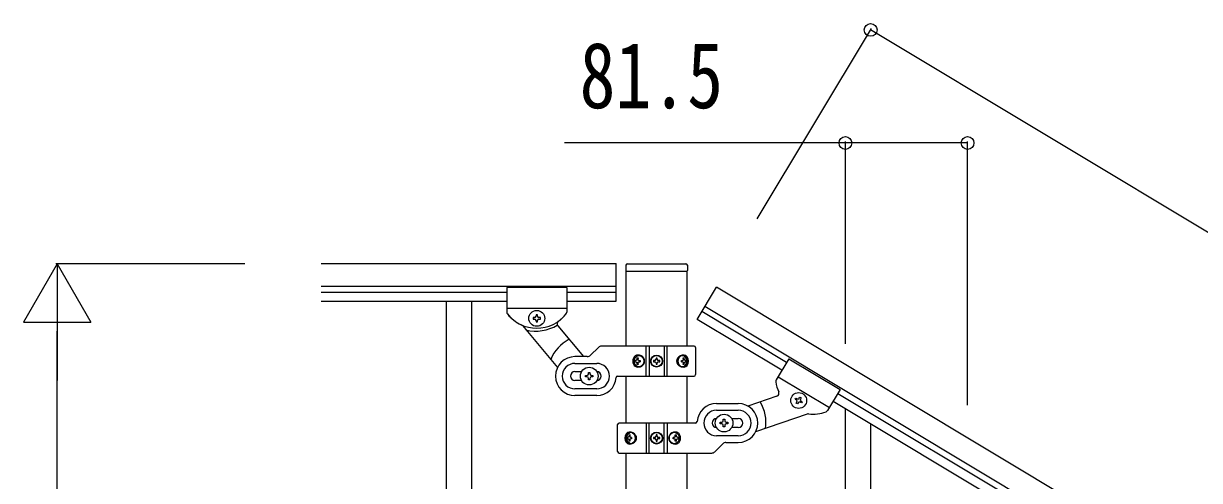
# Model space of a CAD drawing. Units: millimetres, scale not verified. Extents: x -4015 to 4015, y -2862 to 2860.
# Drawn here: x -1942 to -1157, y -594 to -290 of the extents above; entities that cross this region are included whole.
import ezdxf
from ezdxf.enums import TextEntityAlignment as Align

# ---------------------------------------------------------------- set-up
doc = ezdxf.new("R2010")
doc.units = ezdxf.units.MM
doc.header["$LTSCALE"] = 10
doc.layers.add('0-3_YKK_A1', color=4, linetype='Continuous')
doc.layers.add('0-4_YKK_D', color=6, linetype='Continuous')
doc.styles.add('ＭＳ ゴシック', font='')
doc.styles.get('ＭＳ ゴシック').set_extended_font_data('MS Gothic')

msp = doc.modelspace()

# ---------------------------------------------------------------- linework, layer by layer
at = {"layer": '0-3_YKK_A1'}
for p, q in [((-1743.03, -449.86), (-1546.17, -449.86)), ((-1546.17, -474.86), (-1546.17, -449.86)), ((-1539.67, -450.9), (-1539.67, -454.4)), ((-1539.42, -505.1), (-1539.42, -454.9)), ((-1539.17, -454.9), (-1499.17, -454.9)), ((-1538.67, -449.9), (-1499.67, -449.9)), ((-1498.92, -454.9), (-1498.92, -505.1)), ((-1498.67, -450.9), (-1498.67, -454.4)), ((-1743.03, -464.86), (-1546.17, -464.86)), ((-1743.03, -468.86), (-1619.17, -468.86)), ((-1619.17, -465.86), (-1619.17, -482.18)), ((-1579.17, -465.86), (-1619.17, -465.86)), ((-1619.17, -465.86), (-1619.17, -482.18)), ((-1579.17, -465.86), (-1619.17, -465.86)), ((-1579.17, -465.86), (-1579.17, -482.18)), ((-1579.17, -465.86), (-1579.17, -482.2)), ((-1579.17, -468.86), (-1546.17, -468.86)), ((-1492.13, -487.03), (-1479.24, -465.55)), ((-594.27, -996.45), (-1479.24, -465.55)), ((-1743.03, -474.86), (-1619.17, -474.86)), ((-1659.67, -474.86), (-1659.67, -1334.86)), ((-1642.67, -474.86), (-1642.67, -1334.86)), ((-1579.17, -474.86), (-1546.17, -474.86)), ((-601.99, -1009.31), (-1486.96, -478.41)), ((-1579.17, -479.86), (-1619.17, -479.86)), ((-1579.17, -479.86), (-1619.17, -479.86)), ((-1600.61, -485.88), (-1601.57, -485.88)), ((-1432.49, -515.81), (-1489.04, -481.88)), ((-1608.75, -491.18), (-1585.33, -519.1)), ((-1597.73, -486.84), (-1596.77, -486.84)), ((-1585.2, -491.25), (-1567.94, -511.82)), ((-1435.58, -520.95), (-1492.13, -487.03)), ((-1563.3, -510.98), (-1558.05, -505.74)), ((-1494.17, -504.86), (-1555.93, -504.86)), ((-1526.12, -524.86), (-1526.12, -504.86)), ((-1524.17, -504.86), (-1524.17, -524.86)), ((-1514.17, -504.86), (-1514.17, -524.86)), ((-1512.23, -524.86), (-1512.23, -504.86)), ((-1493.17, -505.86), (-1493.17, -523.86)), ((-1565.42, -511.86), (-1573.67, -511.86)), ((-1573.67, -516.36), (-1559.17, -516.36)), ((-1533.23, -514.42), (-1533.69, -514.42)), ((-1533.23, -515.3), (-1533.69, -515.3)), ((-1532.3, -512.65), (-1531.53, -512.65)), ((-1531.53, -517.06), (-1532.3, -517.06)), ((-1530.94, -514.42), (-1530.17, -514.42)), ((-1530.94, -515.3), (-1530.17, -515.3)), ((-1520.4, -514.45), (-1521.22, -514.45)), ((-1517.94, -515.27), (-1517.12, -515.27)), ((-1502.48, -514.42), (-1501.85, -514.42)), ((-1502.48, -515.3), (-1501.85, -515.3)), ((-1501.47, -512.65), (-1500.84, -512.65)), ((-1500.84, -517.06), (-1501.47, -517.06)), ((-1499.66, -514.42), (-1499.98, -514.42)), ((-1499.66, -515.3), (-1499.98, -515.3)), ((-1430.96, -513.25), (-1439.36, -527.26)), ((-1430.96, -513.25), (-1396.66, -533.83)), ((-1573.67, -521.86), (-1569.25, -521.86)), ((-1565.67, -525.36), (-1566.67, -525.36)), ((-1562.67, -524.36), (-1561.67, -524.36)), ((-1545.21, -524.86), (-1494.17, -524.86)), ((-1539.42, -556.13), (-1539.42, -524.86)), ((-1498.92, -524.86), (-1498.92, -556.13)), ((-1438.16, -525.26), (-1403.86, -545.84)), ((-1569.25, -527.86), (-1573.67, -527.86)), ((-1559.17, -533.36), (-1573.67, -533.36)), ((-1559.17, -537.86), (-1573.67, -537.86)), ((-1438.85, -538.12), (-1458.26, -544.82)), ((-1425.84, -540.79), (-1426.66, -540.3)), ((-1422.87, -541.45), (-1422.05, -541.94)), ((-1396.66, -533.83), (-1405.05, -547.82)), ((-1401.25, -541.49), (-649.15, -992.68)), ((-1398.17, -536.34), (-646.07, -987.54)), ((-1479.17, -543.13), (-1464.67, -543.13)), ((-1479.17, -547.63), (-1464.67, -547.63)), ((-1393.17, -771.41), (-1393.17, -546.34)), ((-1545.17, -575.13), (-1545.17, -557.13)), ((-1493.14, -556.13), (-1544.17, -556.13)), ((-1526.12, -556.13), (-1526.12, -576.13)), ((-1524.17, -576.13), (-1524.17, -556.13)), ((-1514.17, -576.13), (-1514.17, -556.13)), ((-1512.23, -556.13), (-1512.23, -576.13)), ((-1475.67, -556.63), (-1476.67, -556.63)), ((-1472.67, -555.63), (-1471.67, -555.63)), ((-1469.09, -553.13), (-1464.67, -553.13)), ((-1418.63, -550.18), (-1453.12, -562.09)), ((-1376.17, -738.5), (-1376.17, -556.53)), ((-1537.51, -563.92), (-1536.88, -563.92)), ((-1506.81, -563.92), (-1506.05, -563.92)), ((-1464.67, -564.63), (-1479.17, -564.63)), ((-1464.67, -559.13), (-1469.09, -559.13)), ((-1538.69, -565.69), (-1538.36, -565.69)), ((-1538.69, -566.57), (-1538.36, -566.57)), ((-1536.88, -568.33), (-1537.51, -568.33)), ((-1535.87, -565.69), (-1536.49, -565.69)), ((-1535.87, -566.57), (-1536.49, -566.57)), ((-1520.4, -565.72), (-1521.22, -565.72)), ((-1517.94, -566.54), (-1517.12, -566.54)), ((-1507.41, -565.69), (-1508.18, -565.69)), ((-1507.41, -566.57), (-1508.18, -566.57)), ((-1506.05, -568.33), (-1506.81, -568.33)), ((-1505.12, -565.69), (-1504.66, -565.69)), ((-1505.12, -566.57), (-1504.66, -566.57)), ((-1475.05, -570.01), (-1480.3, -575.25)), ((-1472.93, -569.13), (-1464.67, -569.13)), ((-1544.17, -576.13), (-1482.42, -576.13)), ((-1539.42, -1327.16), (-1539.42, -576.13)), ((-1498.92, -576.13), (-1498.92, -1326.36))]:
    msp.add_line(p, q, dxfattribs=at)
for points in [[(-1601.57, -485.88), (-1601.57, -486.84), (-1600.61, -486.84)], [(-1598.69, -484.92), (-1598.69, -483.96), (-1599.65, -483.96), (-1599.65, -484.92)], [(-1596.77, -486.84), (-1596.77, -485.88), (-1597.73, -485.88)], [(-1599.65, -487.8), (-1599.65, -488.76), (-1598.69, -488.76), (-1598.69, -487.8)], [(-1532.41, -513.54), (-1532.44, -513.71), (-1532.49, -513.87), (-1532.58, -514.03), (-1532.68, -514.16), (-1532.8, -514.27), (-1532.93, -514.35), (-1533.08, -514.4), (-1533.23, -514.42)], [(-1533.23, -515.3), (-1533.08, -515.32), (-1532.93, -515.37), (-1532.8, -515.45), (-1532.68, -515.56), (-1532.58, -515.69), (-1532.49, -515.85), (-1532.44, -516.01), (-1532.41, -516.18)], [(-1530.94, -514.42), (-1531.08, -514.4), (-1531.23, -514.35), (-1531.35, -514.27), (-1531.47, -514.16), (-1531.55, -514.03), (-1531.61, -513.87), (-1531.65, -513.71), (-1531.65, -513.54)], [(-1531.65, -516.18), (-1531.65, -516.01), (-1531.61, -515.85), (-1531.55, -515.69), (-1531.47, -515.56), (-1531.35, -515.45), (-1531.23, -515.37), (-1531.08, -515.32), (-1530.94, -515.3)], [(-1521.22, -514.45), (-1521.22, -515.27), (-1520.4, -515.27)], [(-1518.76, -513.63), (-1518.76, -512.81), (-1519.58, -512.81), (-1519.58, -513.63)], [(-1519.58, -516.09), (-1519.58, -516.91), (-1518.76, -516.91), (-1518.76, -516.09)], [(-1517.12, -515.27), (-1517.12, -514.45), (-1517.94, -514.45)], [(-1501.31, -513.54), (-1501.3, -513.71), (-1501.32, -513.87), (-1501.36, -514.03), (-1501.43, -514.16), (-1501.52, -514.27), (-1501.62, -514.35), (-1501.73, -514.4), (-1501.85, -514.42)], [(-1501.85, -515.3), (-1501.73, -515.32), (-1501.62, -515.37), (-1501.52, -515.45), (-1501.43, -515.56), (-1501.36, -515.69), (-1501.32, -515.85), (-1501.3, -516.01), (-1501.31, -516.18)], [(-1499.98, -514.42), (-1500.11, -514.4), (-1500.23, -514.35), (-1500.34, -514.27), (-1500.44, -514.16), (-1500.53, -514.03), (-1500.6, -513.87), (-1500.65, -513.71), (-1500.68, -513.54)], [(-1500.68, -516.18), (-1500.65, -516.01), (-1500.6, -515.85), (-1500.53, -515.69), (-1500.44, -515.56), (-1500.34, -515.45), (-1500.23, -515.37), (-1500.11, -515.32), (-1499.98, -515.3)], [(-1566.67, -525.36), (-1566.67, -524.36), (-1565.67, -524.36)], [(-1564.67, -523.36), (-1564.67, -522.36), (-1563.67, -522.36), (-1563.67, -523.36)], [(-1561.67, -524.36), (-1561.67, -525.36), (-1562.67, -525.36)], [(-1563.67, -526.36), (-1563.67, -527.36), (-1564.67, -527.36), (-1564.67, -526.36)], [(-1426.66, -540.3), (-1426.17, -539.47), (-1425.34, -539.97)], [(-1424.03, -539.64), (-1423.53, -538.82), (-1422.71, -539.31), (-1423.2, -540.13)], [(-1424.68, -542.6), (-1425.18, -543.43), (-1426, -542.93), (-1425.51, -542.11)], [(-1422.05, -541.94), (-1422.54, -542.77), (-1423.37, -542.27)], [(-1476.67, -556.63), (-1476.67, -555.63), (-1475.67, -555.63)], [(-1474.67, -554.63), (-1474.67, -553.63), (-1473.67, -553.63), (-1473.67, -554.63)], [(-1471.67, -555.63), (-1471.67, -556.63), (-1472.67, -556.63)], [(-1537.66, -564.81), (-1537.7, -564.98), (-1537.75, -565.14), (-1537.82, -565.3), (-1537.91, -565.43), (-1538.01, -565.54), (-1538.12, -565.62), (-1538.24, -565.67), (-1538.36, -565.69)], [(-1536.49, -565.69), (-1536.61, -565.67), (-1536.73, -565.62), (-1536.83, -565.54), (-1536.92, -565.43), (-1536.99, -565.3), (-1537.03, -565.14), (-1537.05, -564.98), (-1537.04, -564.81)], [(-1518.76, -564.9), (-1518.76, -564.08), (-1519.58, -564.08), (-1519.58, -564.9)], [(-1506.7, -564.81), (-1506.7, -564.98), (-1506.73, -565.14), (-1506.79, -565.3), (-1506.88, -565.43), (-1506.99, -565.54), (-1507.12, -565.62), (-1507.26, -565.67), (-1507.41, -565.69)], [(-1505.12, -565.69), (-1505.27, -565.67), (-1505.41, -565.62), (-1505.55, -565.54), (-1505.67, -565.43), (-1505.77, -565.3), (-1505.85, -565.14), (-1505.91, -564.98), (-1505.94, -564.81)], [(-1473.67, -557.63), (-1473.67, -558.63), (-1474.67, -558.63), (-1474.67, -557.63)], [(-1538.36, -566.57), (-1538.24, -566.59), (-1538.12, -566.64), (-1538.01, -566.72), (-1537.91, -566.83), (-1537.82, -566.96), (-1537.75, -567.12), (-1537.7, -567.28), (-1537.66, -567.45)], [(-1537.04, -567.45), (-1537.05, -567.28), (-1537.03, -567.12), (-1536.99, -566.96), (-1536.92, -566.83), (-1536.83, -566.72), (-1536.73, -566.64), (-1536.61, -566.59), (-1536.49, -566.57)], [(-1521.22, -565.72), (-1521.22, -566.54), (-1520.4, -566.54)], [(-1519.58, -567.36), (-1519.58, -568.18), (-1518.76, -568.18), (-1518.76, -567.36)], [(-1517.12, -566.54), (-1517.12, -565.72), (-1517.94, -565.72)], [(-1507.41, -566.57), (-1507.26, -566.59), (-1507.12, -566.64), (-1506.99, -566.72), (-1506.88, -566.83), (-1506.79, -566.96), (-1506.73, -567.12), (-1506.7, -567.28), (-1506.7, -567.45)], [(-1505.94, -567.45), (-1505.91, -567.28), (-1505.85, -567.12), (-1505.77, -566.96), (-1505.67, -566.83), (-1505.55, -566.72), (-1505.41, -566.64), (-1505.27, -566.59), (-1505.12, -566.57)]]:
    msp.add_lwpolyline(points, dxfattribs=at)
for centre, radius in [((-1599.17, -486.36), 5.3), ((-1519.17, -514.86), 4), ((-1519.17, -514.86), 3.75), ((-1564.17, -524.86), 5.9), ((-1424.35, -541.12), 5.3), ((-1474.17, -556.13), 5.9), ((-1519.17, -566.13), 4), ((-1519.17, -566.13), 3.75)]:
    msp.add_circle(centre, radius, dxfattribs=at)
for centre, radius, start, end in [((-1538.67, -450.9), 1, 90, 180), ((-1539.17, -454.4), 0.5, 180, 270), ((-1499.67, -450.9), 1, 0, 90), ((-1499.17, -454.4), 0.5, 270, 0), ((-1617.17, -482.18), 2, 180, 218.49995), ((-1617.17, -482.18), 2, 180, 218.49996), ((-1599.17, -467.86), 25, 218.49995, 321.50005), ((-1599.17, -467.86), 25, 218.49996, 245.70849), ((-1600.61, -484.92), 0.96, 270, 0), ((-1597.73, -484.92), 0.96, 180, 270), ((-1599.17, -467.86), 25, 305.05508, 320.95374), ((-1581.17, -482.2), 2, 315.06998, 0), ((-1581.17, -482.18), 2, 321.50005, 0), ((-1610.28, -492.47), 2, 40, 65.70849), ((-1599.67, -467.86), 27, 255.63423, 301.73669), ((-1600.61, -487.8), 0.96, 0, 90), ((-1597.73, -487.8), 0.96, 90, 180), ((-1583.67, -489.96), 2, 125.05508, 220), ((-1564.17, -524.86), 28, 118.67181, 156.51477), ((-1555.93, -507.86), 3, 90, 135), ((-1494.17, -505.86), 1, 0, 90), ((-1573.67, -524.86), 13, 90, 270), ((-1573.67, -524.86), 8.5, 90, 270), ((-1565.42, -508.86), 3, 270, 315), ((-1559.17, -524.86), 8.5, 270, 90), ((-1520.4, -513.63), 0.82, 270, 0), ((-1520.4, -516.09), 0.82, 0, 90), ((-1517.94, -513.63), 0.82, 180, 270), ((-1517.94, -516.09), 0.82, 90, 180), ((-1573.67, -524.86), 3, 90, 270), ((-1565.67, -523.36), 1, 270, 0), ((-1565.67, -526.36), 1, 0, 90), ((-1562.67, -523.36), 1, 180, 270), ((-1562.67, -526.36), 1, 90, 180), ((-1559.17, -524.86), 3, 270, 90), ((-1559.17, -524.86), 13, 270, 355.90396), ((-1545.21, -525.86), 1, 90, 175.90396), ((-1494.17, -523.86), 1, 270, 0), ((-1437.65, -528.29), 2, 149.04, 193.97002), ((-1414.84, -525.26), 25, 188.08626, 203.98492), ((-1439.51, -536.23), 2, 289.04, 23.98492), ((-1426.33, -541.61), 0.96, 329.04, 59.04), ((-1424.85, -539.14), 0.96, 239.04, 329.04), ((-1422.38, -540.63), 0.96, 149.04, 239.04), ((-1479.17, -556.13), 13, 90, 175.90396), ((-1479.17, -556.13), 8.5, 90, 270), ((-1464.67, -556.13), 13, 270, 90), ((-1464.67, -556.13), 8.5, 270, 90), ((-1474.17, -556.13), 28, 352.52523, 30.36819), ((-1423.86, -543.1), 0.96, 59.04, 149.04), ((-1414.84, -525.26), 25, 263.33151, 290.54004), ((-1406.77, -546.79), 2, 290.54004, 329.04), ((-1544.17, -557.13), 1, 90, 180), ((-1493.14, -555.13), 1, 270, 355.90396), ((-1479.17, -556.13), 3, 90, 270), ((-1475.67, -554.63), 1, 270, 0), ((-1475.67, -557.63), 1, 0, 90), ((-1472.67, -554.63), 1, 180, 270), ((-1472.67, -557.63), 1, 90, 180), ((-1464.67, -556.13), 3, 270, 90), ((-1417.97, -552.07), 2, 83.33151, 109.04), ((-1520.4, -564.9), 0.82, 270, 0), ((-1517.94, -564.9), 0.82, 180, 270), ((-1520.4, -567.36), 0.82, 0, 90), ((-1517.94, -567.36), 0.82, 90, 180), ((-1472.93, -572.13), 3, 90, 135), ((-1544.17, -575.13), 1, 180, 270), ((-1482.42, -573.13), 3, 270, 315)]:
    msp.add_arc(centre, radius, start, end, dxfattribs=at)
for centre, major_axis, ratio, start_param, end_param in [((-1531.67, -514.86), (0, 4), 0.865, 0, 3.141593), ((-1530.09, -514.86), (0, -7.22), 0.499772, 4.651234, 4.773544), ((-1528.86, -514.86), (0, -7.22), 0.499772, 4.401836, 4.527995), ((-1528.86, -514.86), (0, -7.22), 0.499772, 4.896783, 5.022942), ((-1531.67, -514.86), (-4.49, 0), 0.890869, 1.570796, 4.712389), ((-1528.1, -514.86), (0, -7.22), 0.499772, 4.401836, 4.527995), ((-1528.1, -514.86), (0, -7.22), 0.499772, 4.896783, 5.022942), ((-1530.76, -514.86), (0, -3.83), 0.866157, 6.25819, 9.449773), ((-1526.57, -514.86), (0, -7.22), 0.499772, 4.651234, 4.773544), ((-1500.79, -514.86), (-5.06, 0), 0.790514, 4.712389, 7.853982), ((-1502.29, -514.86), (0, 3.83), 0.707107, 6.239857, 9.468106), ((-1507.57, -514.86), (0, 7.22), 0.707107, 4.651234, 4.773544), ((-1506.32, -514.86), (0, 7.22), 0.707107, 4.896783, 5.022942), ((-1506.32, -514.86), (0, 7.22), 0.707107, 4.401836, 4.527995), ((-1501.5, -514.86), (0, 4), 0.7075, 3.26685, 6.157927), ((-1505.7, -514.86), (0, 7.22), 0.707107, 4.896783, 5.022942), ((-1505.7, -514.86), (0, 7.22), 0.707107, 4.401836, 4.527995), ((-1500.79, -514.86), (0, 4), 0.7075, 3.141593, 6.283185), ((-1504.75, -514.86), (0, 7.22), 0.707107, 4.651234, 4.773544), ((-1537.56, -566.13), (0, -4), 0.7075, 3.141593, 6.283185), ((-1536.85, -566.13), (0, -4), 0.7075, 3.26685, 6.157927), ((-1532.65, -566.13), (0, -7.22), 0.707107, 4.401836, 4.527995), ((-1537.56, -566.13), (5.06, 0), 0.790514, 4.712389, 7.853982), ((-1532.02, -566.13), (0, -7.22), 0.707107, 4.401836, 4.527995), ((-1536.06, -566.13), (0, -3.83), 0.707107, 6.239857, 9.468106), ((-1506.67, -566.13), (4.49, 0), 0.890869, 1.570796, 4.712389), ((-1507.59, -566.13), (0, 3.83), 0.866157, 6.25819, 9.449773), ((-1510.25, -566.13), (0, 7.22), 0.499772, 4.896783, 5.022942), ((-1506.67, -566.13), (0, -4), 0.865, 0, 3.141593), ((-1509.48, -566.13), (0, 7.22), 0.499772, 4.896783, 5.022942), ((-1533.6, -566.13), (0, -7.22), 0.707107, 4.651234, 4.773544), ((-1532.65, -566.13), (0, -7.22), 0.707107, 4.896783, 5.022942), ((-1532.02, -566.13), (0, -7.22), 0.707107, 4.896783, 5.022942), ((-1530.78, -566.13), (0, -7.22), 0.707107, 4.651234, 4.773544), ((-1511.78, -566.13), (0, 7.22), 0.499772, 4.651234, 4.773544), ((-1510.25, -566.13), (0, 7.22), 0.499772, 4.401836, 4.527995), ((-1509.48, -566.13), (0, 7.22), 0.499772, 4.401836, 4.527995), ((-1508.26, -566.13), (0, 7.22), 0.499772, 4.651234, 4.773544)]:
    msp.add_ellipse(centre, major_axis=major_axis, ratio=ratio, start_param=start_param, end_param=end_param, dxfattribs=at)
for centre, major_axis, ratio in [((-1530.92, -514.86), (0, -3.83), 0.866157), ((-1502.06, -514.86), (0, 3.83), 0.707107), ((-1536.29, -566.13), (0, -3.83), 0.707107), ((-1507.42, -566.13), (0, 3.83), 0.866157)]:
    msp.add_ellipse(centre, major_axis=major_axis, ratio=ratio, dxfattribs=at)
at = {"layer": '0-4_YKK_D'}
for p, q in [((-1451.98, -420.1), (-1375.84, -293.19)), ((-491.39, -824.94), (-1376.35, -294.04)), ((-1393.17, -503.41), (-1393.17, -368.41)), ((-1311.67, -544.17), (-1311.67, -368.41)), ((-1919.17, -449.9), (-1941.67, -488.87)), ((-1794.03, -449.9), (-1920.17, -449.9)), ((-1919.17, -449.9), (-1896.67, -488.87)), ((-1919.17, -449.9), (-1919.17, -527.84)), ((-1941.67, -488.87), (-1896.67, -488.87)), ((-1919.17, -1404.9), (-1919.17, -494.9))]:
    msp.add_line(p, q, dxfattribs=at)
msp.add_lwpolyline([(-1311.67, -369.41), (-1393.17, -369.41), (-1580.57, -369.41)], dxfattribs=at)
for centre in [(-1376.35, -294.04), (-1393.17, -369.41), (-1311.67, -369.41)]:
    msp.add_circle(centre, 4.25, dxfattribs=at)

# ---------------------------------------------------------------- texts
at = {"layer": '0-4_YKK_D', "style": 'ＭＳ ゴシック', "width": 0.8}
msp.add_text('81.5', height=43.99, dxfattribs=at).set_placement((-1570.57, -359.41), align=Align.BOTTOM_LEFT)

doc.saveas('drawing.dxf')
